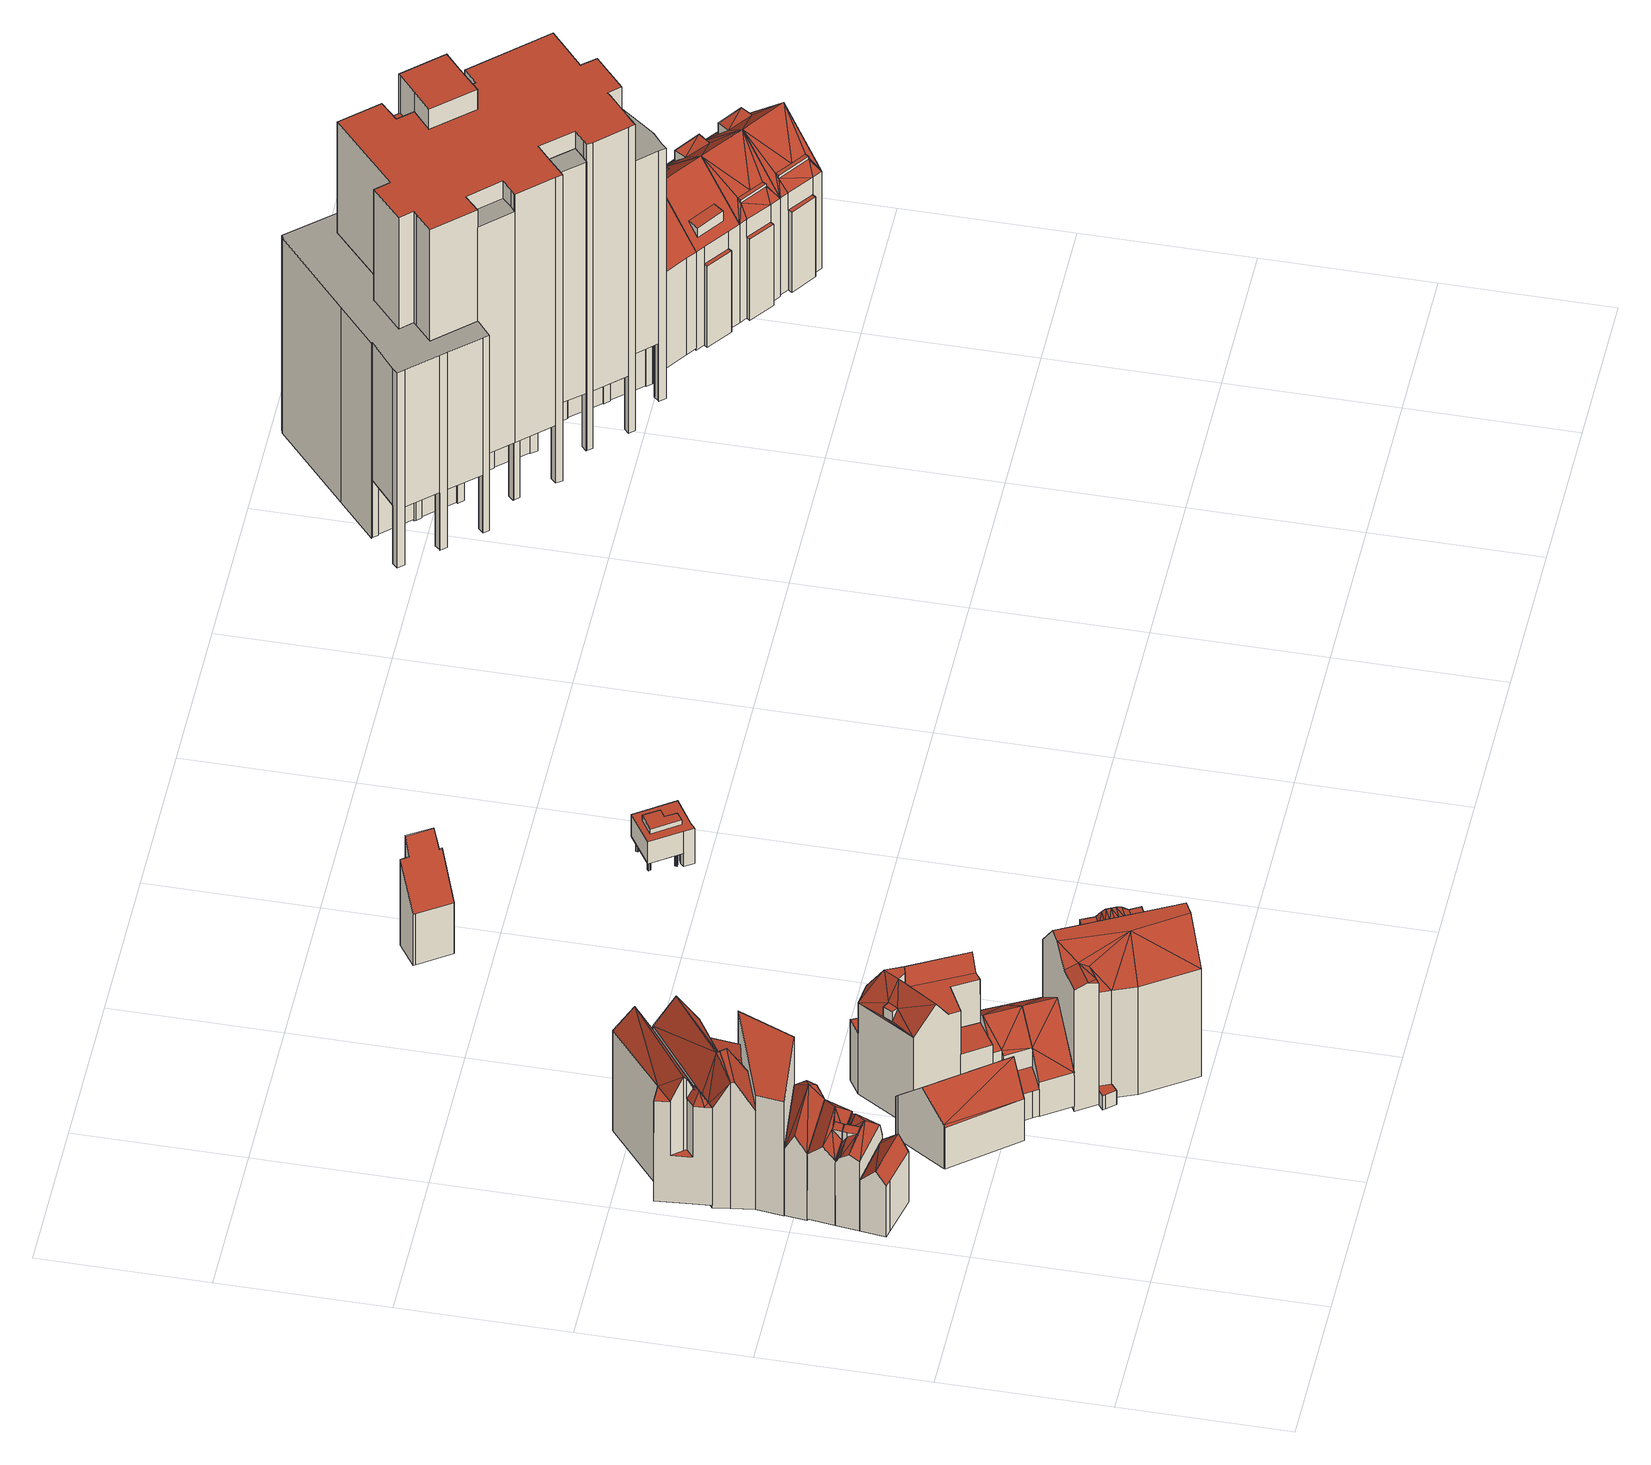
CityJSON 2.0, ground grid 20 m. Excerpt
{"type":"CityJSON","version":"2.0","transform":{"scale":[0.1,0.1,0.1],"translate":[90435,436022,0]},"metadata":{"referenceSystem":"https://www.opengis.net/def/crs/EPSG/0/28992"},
"CityObjects":{
"building1":{"type":"Building","attributes":{"measuredHeight":9.58,"yearOfConstruction":1889,"LAAGSTE_BOUWLAAG":"-1","AANTAL_BOUWLAGEN":"4","AANTAL_ADRESSEN":"1","WIJK":"Delfshaven","PANDSOORT":"Tussenpand","BUURT":"Delfshaven","HOOGSTE_BOUWLAAG":"2"},"address":[{"CountryName":"Nederland","LocalityName":"Rotterdam","ThoroughfareNumber":"11","ThoroughfareName":"Voorstraat","PostalCode":"3024RS"}],"geometry":[{"type":"Solid","lod":"2","boundaries":[[[[0,1,2,3]],[[4,0,3,5]],[[6,7,8,2,1]],[[9,10,11,4,5]],[[12,10,9,8,7]],[[10,12,11]],[[12,6,11]],[[12,7,6]],[[6,1,0,4,11]],[[9,5,3,2,8]]]],"semantics":{"surfaces":[{"type":"WallSurface"},{"type":"RoofSurface"},{"type":"GroundSurface"}],"values":[[0,0,0,0,0,1,1,1,1,2]]}}]},
"building2":{"type":"Building","attributes":{"measuredHeight":11.13,"yearOfConstruction":1888,"LAAGSTE_BOUWLAAG":"1","AANTAL_BOUWLAGEN":"4","AANTAL_ADRESSEN":"1","WIJK":"Delfshaven","PANDSOORT":"Tussenpand","BUURT":"Delfshaven","HOOGSTE_BOUWLAAG":"2"},"address":[{"CountryName":"Nederland","LocalityName":"Rotterdam","ThoroughfareNumber":"9","ThoroughfareName":"Voorstraat","PostalCode":"3024RS"}],"geometry":[{"type":"Solid","lod":"2","boundaries":[[[[13,14,15,8,16,17]],[[9,18,19,16,8]],[[20,21,18,9,22]],[[23,24,20,22,15,14,25,26]],[[27,28,29]],[[23,27,29,24]],[[30,31,32]],[[25,31,30,26]],[[20,33,21]],[[20,24,33]],[[33,24,29]],[[31,14,13]],[[25,14,31]],[[33,29,34]],[[31,13,32]],[[34,28,32]],[[34,29,28]],[[34,32,17]],[[32,13,17]],[[34,17,16]],[[19,34,16]],[[32,28,27,23,26,30]],[[33,19,18,21]],[[33,34,19]],[[9,8,15,22]]]],"semantics":{"surfaces":[{"type":"WallSurface"},{"type":"RoofSurface"},{"type":"GroundSurface"}],"values":[[0,0,0,0,0,0,0,0,1,1,1,1,1,1,1,1,1,1,1,1,1,1,1,1,2]]}}]},
"building3":{"type":"Building","attributes":{"measuredHeight":11.36,"yearOfConstruction":1888,"LAAGSTE_BOUWLAAG":"-1","AANTAL_BOUWLAGEN":"2","AANTAL_ADRESSEN":"1","WIJK":"Delfshaven","PANDSOORT":"Tussenpand","BUURT":"Delfshaven","HOOGSTE_BOUWLAAG":"0"},"address":[{"CountryName":"Nederland","LocalityName":"Rotterdam","ThoroughfareNumber":"7","ThoroughfareName":"Voorstraat","PostalCode":"3024RS"}],"geometry":[{"type":"Solid","lod":"2","boundaries":[[[[35,36,26]],[[37,23,38]],[[39,40,41,15,42]],[[38,23,26,36,42,15,22,43]],[[44,43,22,45]],[[45,41,40,44]],[[37,35,26,23]],[[35,42,36]],[[35,39,42]],[[46,39,35]],[[43,46,38]],[[46,37,38]],[[46,35,37]],[[44,40,39,46]],[[44,46,43]],[[22,15,41,45]]]],"semantics":{"surfaces":[{"type":"WallSurface"},{"type":"RoofSurface"},{"type":"GroundSurface"}],"values":[[0,0,0,0,0,0,1,1,1,1,1,1,1,1,1,2]]}}]},
"building4":{"type":"Building","attributes":{"measuredHeight":12.25,"yearOfConstruction":1888,"LAAGSTE_BOUWLAAG":"-1","AANTAL_BOUWLAGEN":"4","AANTAL_ADRESSEN":"2","WIJK":"Delfshaven","PANDSOORT":"Tussenpand","BUURT":"Delfshaven","HOOGSTE_BOUWLAAG":"2"},"address":[{"CountryName":"Nederland","LocalityName":"Rotterdam","ThoroughfareNumber":"5-5","ThoroughfareName":"Voorstraat","PostalCode":"3024RS"}],"geometry":[{"type":"Solid","lod":"2","boundaries":[[[[44,40,47,48]],[[49,50,51,44,48,52]],[[52,53,54,49]],[[55,54,53,47,40]],[[44,56,40]],[[56,55,40]],[[51,56,44]],[[50,56,51]],[[49,56,50]],[[56,54,55]],[[49,54,56]],[[48,47,53,52]]]],"semantics":{"surfaces":[{"type":"WallSurface"},{"type":"RoofSurface"},{"type":"GroundSurface"}],"values":[[0,0,0,0,1,1,1,1,1,1,1,2]]}}]},
"building5":{"type":"Building","attributes":{"measuredHeight":17.22,"yearOfConstruction":1906,"LAAGSTE_BOUWLAAG":"-1","AANTAL_BOUWLAGEN":"5","AANTAL_ADRESSEN":"4","WIJK":"Delfshaven","PANDSOORT":"Tussenpand","BUURT":"Delfshaven","HOOGSTE_BOUWLAAG":"3"},"address":[{"CountryName":"Nederland","LocalityName":"Rotterdam","ThoroughfareNumber":"1-1","ThoroughfareName":"Voorstraat","PostalCode":"3024RS"}],"geometry":[{"type":"Solid","lod":"2","boundaries":[[[[57,58,59,60]],[[61,62,57,60]],[[59,58,63,64]],[[59,64,65,61,60]],[[62,63,58,57]],[[63,62,61,65,64]]]],"semantics":{"surfaces":[{"type":"GroundSurface"},{"type":"WallSurface"},{"type":"RoofSurface"}],"values":[[0,1,1,1,1,2]]}}]},
"building6":{"type":"Building","attributes":{"measuredHeight":18.9,"yearOfConstruction":1908,"LAAGSTE_BOUWLAAG":"0","AANTAL_BOUWLAGEN":"3","AANTAL_ADRESSEN":"1","WIJK":"Delfshaven","PANDSOORT":"Tussenpand","BUURT":"Delfshaven","HOOGSTE_BOUWLAAG":"2"},"address":[{"CountryName":"Nederland","LocalityName":"Rotterdam","ThoroughfareNumber":"13","ThoroughfareName":"Havenstraat","PostalCode":"3024SE"}],"children":["building6-1","building6-2"]},
"building6-1":{"type":"BuildingPart","parents":["building6"],"geometry":[{"type":"Solid","lod":"2","boundaries":[[[[66,67,60,68]],[[69,66,68,70,71,72]],[[73,60,67,74,75,76]],[[66,69,74,67]],[[76,75,72,71,77]],[[69,72,75,74]],[[68,60,73,78,70]],[[76,77,78,73]],[[77,71,70,78]]]],"semantics":{"surfaces":[{"type":"WallSurface"},{"type":"RoofSurface"},{"type":"GroundSurface"},{"type":"ClosureSurface"}],"values":[[0,0,0,1,1,1,2,3,3]]}}]},
"building6-2":{"type":"BuildingPart","parents":["building6"],"geometry":[{"type":"Solid","lod":"2","boundaries":[[[[77,71,79,80]],[[59,81,82,83,84]],[[81,59,73,76,85]],[[79,71,70,84,83]],[[76,77,80,85]],[[80,82,81,85]],[[79,83,82,80]],[[70,78,73,59,84]],[[73,78,77,76]],[[78,70,71,77]]]],"semantics":{"surfaces":[{"type":"WallSurface"},{"type":"RoofSurface"},{"type":"GroundSurface"},{"type":"ClosureSurface"}],"values":[[0,0,0,0,0,1,1,2,3,3]]}}]},
"building7":{"type":"Building","attributes":{"measuredHeight":10.23,"yearOfConstruction":1916,"LAAGSTE_BOUWLAAG":"-1","AANTAL_BOUWLAGEN":"4","WIJK":"Delfshaven","PANDSOORT":"Kop van een rij","BUURT":"Delfshaven","HOOGSTE_BOUWLAAG":"2"},"geometry":[{"type":"Solid","lod":"2","boundaries":[[[[86,87,88,89]],[[90,91,92,93]],[[94,95,96,97]],[[95,90,93,96]],[[91,98,99,92]],[[100,99,98,101,102]],[[101,88,87,102]],[[103,86,89,104]],[[97,103,104,94]],[[103,100,102]],[[103,102,86]],[[86,102,87]],[[96,100,103]],[[97,96,103]],[[96,93,100]],[[93,99,100]],[[93,92,99]],[[98,91,90,95,94,104,89,88,101]]]],"semantics":{"surfaces":[{"type":"WallSurface"},{"type":"RoofSurface"},{"type":"GroundSurface"}],"values":[[0,0,0,0,0,0,0,0,0,1,1,1,1,1,1,1,1,2]]}}]},
"building8":{"type":"Building","attributes":{"measuredHeight":18.08,"yearOfConstruction":1912,"LAAGSTE_BOUWLAAG":"-1","AANTAL_BOUWLAGEN":"6","AANTAL_ADRESSEN":"3","WIJK":"Delfshaven","PANDSOORT":"Tussenpand","BUURT":"Delfshaven","HOOGSTE_BOUWLAAG":"3"},"address":[{"CountryName":"Nederland","LocalityName":"Rotterdam","ThoroughfareNumber":"9-9","ThoroughfareName":"Havenstraat","PostalCode":"3024SE"}],"geometry":[{"type":"Solid","lod":"2","boundaries":[[[[105,106,107,108,109,110,111,112,113]],[[114,115,116]],[[117,115,114,118]],[[116,119,120]],[[121,120,119,122,123]],[[121,108,107,120]],[[124,112,111,125]],[[126,124,125,127]],[[128,129,130,126,127]],[[129,117,118,131,105,113,130]],[[122,110,109,123]],[[131,106,105]],[[132,107,106]],[[132,106,131]],[[114,116,120,107,132]],[[129,128,122,119,116,115,117]],[[125,111,110]],[[125,110,122]],[[128,127,125]],[[128,125,122]],[[123,109,108,121]],[[114,132,131,118]],[[124,126,130,113,112]]]],"semantics":{"surfaces":[{"type":"WallSurface"},{"type":"RoofSurface"},{"type":"GroundSurface"}],"values":[[0,0,0,0,0,0,0,0,0,0,0,1,1,1,1,1,1,1,1,1,1,1,2]]}}]},
"building9":{"type":"Building","attributes":{"measuredHeight":18.84,"yearOfConstruction":1896,"LAAGSTE_BOUWLAAG":"-1","AANTAL_BOUWLAGEN":"5","AANTAL_ADRESSEN":"3","WIJK":"Delfshaven","PANDSOORT":"Tussenpand","BUURT":"Delfshaven","HOOGSTE_BOUWLAAG":"3"},"address":[{"CountryName":"Nederland","LocalityName":"Rotterdam","ThoroughfareNumber":"11-11","ThoroughfareName":"Havenstraat","PostalCode":"3024SE"}],"geometry":[{"type":"Solid","lod":"2","boundaries":[[[[133,134,79,83,84,68]],[[135,133,68,136,137]],[[79,134,138]],[[83,139,140,84]],[[141,137,136,140,139,142]],[[137,141,138]],[[138,142,83]],[[142,139,83]],[[138,141,142]],[[135,137,138]],[[79,138,83]],[[133,135,134]],[[135,138,134]],[[68,84,140,136]]]],"semantics":{"surfaces":[{"type":"WallSurface"},{"type":"RoofSurface"},{"type":"GroundSurface"}],"values":[[0,0,0,0,0,1,1,1,1,1,1,1,1,2]]}}]},
"building10":{"type":"Building","attributes":{"measuredHeight":17.77,"yearOfConstruction":1917,"LAAGSTE_BOUWLAAG":-1,"AANTAL_BOUWLAGEN":5,"AANTAL_ADRESSEN":2,"WIJK":"Delfshaven","PANDSOORT":"Ingesloten hoekpand","BUURT":"Delfshaven","HOOGSTE_BOUWLAAG":3},"address":[{"CountryName":"Nederland","LocalityName":"Rotterdam","ThoroughfareNumber":"2","ThoroughfareName":"Voorstraat","PostalCode":"3024RS"}],"children":["building10-1"]},
"building10-1":{"type":"BuildingPart","parents":["building10"],"geometry":[{"type":"Solid","lod":"2","boundaries":[[[[143,144,145,146]],[[147,145,144,148]],[[149,147,148,150]],[[146,145,147,149]],[[150,148,144,143]],[[150,143,146,149]]]],"semantics":{"surfaces":[{"type":"ClosureSurface"},{"type":"WallSurface"},{"type":"RoofSurface"},{"type":"GroundSurface"}],"values":[[0,1,1,2,3,0]]}}]},
"building11":{"type":"Building","attributes":{"measuredHeight":11.33,"yearOfConstruction":1916,"LAAGSTE_BOUWLAAG":"-1","AANTAL_BOUWLAGEN":"3","WIJK":"Delfshaven","PANDSOORT":"Tussenpand","BUURT":"Delfshaven","HOOGSTE_BOUWLAAG":"1"},"geometry":[{"type":"Solid","lod":"2","boundaries":[[[[151,152,153,154,155]],[[156,157,158,159,160,161,162]],[[163,155,154,164]],[[158,165,166,159]],[[162,153,152,156]],[[165,163,164,167,168,166]],[[169,168,167,170]],[[160,169,170,161]],[[151,155,163]],[[157,163,158]],[[158,163,165]],[[157,151,163]],[[156,151,157]],[[156,152,151]],[[160,159,166,168,169]],[[154,153,162,161,170,167,164]]]],"semantics":{"surfaces":[{"type":"WallSurface"},{"type":"RoofSurface"},{"type":"GroundSurface"}],"values":[[0,0,0,0,0,0,0,0,1,1,1,1,1,1,1,2]]}}]},
"building12":{"type":"Building","children":["building12-1","building12-2"],"geometry":[{"type":"Solid","lod":"2","boundaries":[[[[171,172,173]],[[174,171,173,175]],[[175,176,174]],[[176,175,173,172]],[[177,178,179,180]],[[181,177,180]],[[179,178,182]],[[181,180,179,182]],[[183,184,185]],[[144,145,186,187,188,189,190]],[[149,150,191,192,193,194,195]],[[196,186,145,146]],[[197,198,199,200]],[[201,202,192,191,197,200,203]],[[204,205,190,189,206]],[[198,205,204,199]],[[195,196,146,149]],[[203,204,206,201]],[[184,207,185]],[[208,207,184,183]],[[202,201,208]],[[201,206,208]],[[193,183,185,194]],[[183,172,171]],[[192,202,171]],[[208,183,202]],[[176,192,174]],[[183,193,172]],[[176,193,192]],[[202,183,171]],[[174,192,171]],[[176,172,193]],[[200,199,204,203]],[[195,194,185,187,186,196]],[[185,188,187]],[[185,207,188]],[[208,206,181]],[[182,189,188]],[[177,189,178]],[[181,206,177]],[[182,188,207]],[[182,207,181]],[[207,208,181]],[[182,178,189]],[[206,189,177]],[[205,198,197,191,150,143,144,190]],[[146,145,144,143]],[[149,146,143,150]]]],"semantics":{"surfaces":[{"type":"WallSurface"},{"type":"RoofSurface"},{"type":"GroundSurface"},{"type":"ClosureSurface"}],"values":[[0,0,0,1,0,0,0,1,0,0,0,0,0,0,0,0,0,0,0,1,1,1,1,1,1,1,1,1,1,1,1,1,1,1,1,1,1,1,1,1,1,1,1,1,1,2,3,3]]}}]},
"building12-1":{"type":"BuildingInstallation","parents":["building12"],"geometry":[{"type":"MultiSurface","lod":"2","boundaries":[[[177,178,179,180]],[[181,177,180]],[[179,178,182]],[[181,180,179,182]]],"semantics":{"surfaces":[{"type":"WallSurface"},{"type":"RoofSurface"}],"values":[0,0,0,1]}}]},
"building12-2":{"type":"BuildingInstallation","parents":["building12"],"geometry":[{"type":"MultiSurface","lod":"2","boundaries":[[[171,172,173]],[[174,171,173,175]],[[175,176,174]],[[176,175,173,172]]],"semantics":{"surfaces":[{"type":"WallSurface"},{"type":"RoofSurface"}],"values":[0,0,0,1]}}]},
"building13":{"type":"Building","attributes":{"measuredHeight":11.47,"yearOfConstruction":1916,"LAAGSTE_BOUWLAAG":"-1","AANTAL_BOUWLAGEN":"4","AANTAL_ADRESSEN":"1","WIJK":"Delfshaven","PANDSOORT":"Tussenpand","BUURT":"Delfshaven","HOOGSTE_BOUWLAAG":"2"},"address":[{"CountryName":"Nederland","LocalityName":"Rotterdam","ThoroughfareNumber":"21","ThoroughfareName":"Havenstraat","PostalCode":"3024SG"}],"geometry":[{"type":"Solid","lod":"2","boundaries":[[[[157,156,209,210,211,158]],[[212,209,156,213]],[[214,215,212,213,216]],[[214,211,210,215]],[[213,157,216]],[[213,156,157]],[[216,157,158]],[[216,158,214]],[[214,158,211]],[[212,215,210,209]]]],"semantics":{"surfaces":[{"type":"WallSurface"},{"type":"RoofSurface"},{"type":"GroundSurface"}],"values":[[0,0,0,0,1,1,1,1,1,2]]}}]},
"building14":{"type":"Building","attributes":{"measuredHeight":20.85,"yearOfConstruction":1916,"LAAGSTE_BOUWLAAG":"-1","AANTAL_BOUWLAGEN":"6","AANTAL_ADRESSEN":"3","WIJK":"Delfshaven","PANDSOORT":"Tussenpand","BUURT":"Delfshaven","HOOGSTE_BOUWLAAG":"3"},"address":[{"CountryName":"Nederland","LocalityName":"Rotterdam","ThoroughfareNumber":"6","ThoroughfareName":"Achterwater","PostalCode":"3024RD"}],"geometry":[{"type":"Solid","lod":"2","boundaries":[[[[217,218,219,220]],[[221,222,223,224]],[[225,226,227,228,229,230,231,232,233,234,235,236,237,238,239]],[[240,241,242,243]],[[240,243,232,231,244,245]],[[246,247,248,249,250,251]],[[246,223,222,247]],[[252,253,254]],[[255,254,253,248,247]],[[236,235,256]],[[218,221,224,219]],[[229,257,230]],[[217,220,242,241,258]],[[258,254,255,217]],[[259,260,234,233,251,250,261]],[[231,230,257]],[[257,262,263]],[[231,257,244]],[[244,257,263]],[[244,263,264]],[[244,264,265]],[[265,266,260]],[[244,265,260]],[[267,256,260]],[[268,256,267]],[[266,267,260]],[[235,234,256]],[[256,234,260]],[[227,226,263]],[[226,264,263]],[[221,218,217,255,247,222]],[[240,269,241]],[[245,269,240]],[[227,263,262,228]],[[269,252,258]],[[259,261,270]],[[269,258,241]],[[269,270,252]],[[252,254,258]],[[269,259,270]],[[261,250,249,270]],[[239,238,267]],[[239,267,266]],[[225,239,266]],[[225,266,265]],[[225,265,264]],[[226,225,264]],[[236,256,268,237]],[[238,237,268]],[[238,268,267]],[[260,259,269,245,244]],[[228,262,257,229]],[[270,249,253]],[[252,270,253]],[[253,249,248]],[[232,243,242,220,219,224,223,246,251,233]]]],"semantics":{"surfaces":[{"type":"WallSurface"},{"type":"RoofSurface"},{"type":"GroundSurface"}],"values":[[0,0,0,0,0,0,0,0,0,0,0,0,0,0,0,1,1,1,1,1,1,1,1,1,1,1,1,1,1,1,1,1,1,1,1,1,1,1,1,1,1,1,1,1,1,1,1,1,1,1,1,1,1,1,1,2]]}}]},
"building15":{"type":"Building","attributes":{"measuredHeight":14.84,"yearOfConstruction":1911,"LAAGSTE_BOUWLAAG":"-1","AANTAL_BOUWLAGEN":"2","AANTAL_ADRESSEN":"1","WIJK":"Delfshaven","PANDSOORT":"Vrijstaand","BUURT":"Tussendijken","HOOGSTE_BOUWLAAG":"0"},"address":[{"CountryName":"Nederland","LocalityName":"Rotterdam","ThoroughfareNumber":"6","ThoroughfareName":"Havenstraat","PostalCode":"3024TH"}],"geometry":[{"type":"Solid","lod":"2","boundaries":[[[[271,272,273,274]],[[275,276,277,278]],[[276,279,280,277]],[[279,281,282,280]],[[283,282,281,284]],[[272,283,284,273]],[[274,285,286,271]],[[287,286,285,288]],[[288,275,278,287]],[[271,286,287,278,277,280,282,283,272]],[[275,288,285,274,273,284,281,279,276]]]],"semantics":{"surfaces":[{"type":"WallSurface"},{"type":"RoofSurface"},{"type":"GroundSurface"}],"values":[[0,0,0,0,0,0,0,0,0,1,2]]}}]},
"building16":{"type":"Building","attributes":{"measuredHeight":6.63,"yearOfConstruction":2006,"LAAGSTE_BOUWLAAG":"0","AANTAL_BOUWLAGEN":"2","AANTAL_ADRESSEN":"1","WIJK":"Delfshaven","PANDSOORT":"Tussenpand","BUURT":"Delfshaven","HOOGSTE_BOUWLAAG":"1"},"address":[{"CountryName":"Nederland","LocalityName":"Rotterdam","ThoroughfareNumber":"8","ThoroughfareName":"Havenstraat","PostalCode":"3024TH"}],"geometry":[{"type":"Solid","lod":"2","boundaries":[[[[289,290,291,292,293,294,295],[296,297,298,299,300,301,302,303,304,305],[306,307,308,309,310,311,312,313,314],[315,316,317,318,319,320,321,322,323,324]],[[325,326,305,304]],[[327,328,298,297]],[[329,330,303,302]],[[331,332,316,315]],[[333,334,310,309]],[[335,336,313,312]],[[328,337,299,298]],[[338,339,291,290]],[[339,340,292,291]],[[336,341,314,313]],[[342,343,320,319]],[[344,335,312,311]],[[345,338,290,289]],[[346,347,301,300]],[[330,325,304,303]],[[348,333,309,308]],[[349,350,295,294]],[[326,351,296,305]],[[352,353,324,323]],[[334,344,311,310]],[[354,355,318,317]],[[356,348,308,307]],[[353,331,315,324]],[[355,342,319,318]],[[347,329,302,301]],[[332,354,317,316]],[[343,357,321,320]],[[358,356,307,306]],[[359,352,323,322]],[[337,346,300,299]],[[357,359,322,321]],[[341,358,306,314]],[[360,361,362,363]],[[351,327,297,296]],[[364,365,366,367]],[[368,364,367,369]],[[370,360,363,371]],[[372,349,294,293]],[[373,374,345,289,375]],[[350,375,289,295]],[[373,376,292,340,374]],[[376,372,293,292]],[[365,370,371,366]],[[361,368,369,362]],[[365,364,368,361,360,370]],[[375,350,349,372,376,373],[367,366,371,363,362,369]],[[331,353,352,359,357,343,342,355,354,332]],[[335,344,334,333,348,356,358,341,336]],[[374,340,339,338,345]],[[347,346,337,328,327,351,326,325,330,329]]]],"semantics":{"surfaces":[{"type":"OuterCeilingSurface"},{"type":"WallSurface"},{"type":"RoofSurface"},{"type":"GroundSurface"}],"values":[[0,1,1,1,1,1,1,1,1,1,1,1,1,1,1,1,1,1,1,1,1,1,1,1,1,1,1,1,1,1,1,1,1,1,1,1,1,1,1,1,1,1,1,1,1,2,2,3,3,3,3]]}}]},
"building17":{"type":"Building","attributes":{"measuredHeight":49.09,"yearOfConstruction":2006,"LAAGSTE_BOUWLAAG":"-1","AANTAL_BOUWLAGEN":"16","AANTAL_ADRESSEN":"58","WIJK":"Delfshaven","PANDSOORT":"Tussenpand","BUURT":"Nieuwe Westen","HOOGSTE_BOUWLAAG":"14"},"address":[{"CountryName":"Nederland","LocalityName":"Rotterdam","ThoroughfareNumber":"401-515","ThoroughfareName":"Rochussenstraat","PostalCode":"3023DL"}],"children":["building17-1","building17-2","building17-3","building17-4","building17-5","building17-6"]},
"building17-1":{"type":"BuildingPart","attributes":{"measuredHeight":18.02},"parents":["building17"],"geometry":[{"type":"Solid","lod":"2","boundaries":[[[[377,378,379,380]],[[381,382,379,378]],[[383,384,380,385,386]],[[384,387,377,380]],[[382,385,380,379]],[[388,389,390,387,384,383,391]],[[392,386,385,382,381,393,394]],[[387,390,378,377]],[[394,393,389,388]],[[386,392,391,383]],[[392,394,388,391]],[[389,393,381,378,390]]]],"semantics":{"surfaces":[{"type":"OuterCeilingSurface"},{"type":"WallSurface"},{"type":"RoofSurface"},{"type":"GroundSurface"},{"type":"ClosureSurface"}],"values":[[0,1,1,1,1,2,3,4,4,4,4,4]]}}]},
"building17-2":{"type":"BuildingPart","attributes":{"measuredHeight":43.54},"parents":["building17"],"geometry":[{"type":"MultiSurface","lod":"2","boundaries":[[[395,396,397,398,399]],[[400,401,402,403,397,396]],[[404,405,406,407,408,395]],[[409,410,405,404]],[[399,409,404,395]],[[397,403,405,410,398]],[[405,403,402,406]],[[409,399,398,410]]],"semantics":{"surfaces":[{"type":"ClosureSurface"},{"type":"OuterFloorSurface"},{"type":"OuterCeilingSurface"},{"type":"WallSurface"},{"type":"GroundSurface"}],"values":[0,1,2,3,3,3,3,4]}}]},
"building17-3":{"type":"BuildingPart","attributes":{"measuredHeight":46.16},"parents":["building17"],"geometry":[{"type":"Solid","lod":"2","boundaries":[[[[411,412,413,414,415,416]],[[417,418,419,420,421,422,423,424,425,426,427,428,429,430,431,432,433,434,435,436,437,438,439,440,441,442,443,444,445,446,447,448,449,450,451,452,453,454,455,395,408,407,406,456,457,458],[459,460,461,462,463,464]],[[465,466,457,456]],[[467,468,452,451]],[[469,470,471,472,473]],[[468,474,453,452]],[[475,476,455,454]],[[401,402,406,407]],[[477,478,402,401]],[[456,479,480,481,465]],[[456,406,402,478,479]],[[476,399,395,455]],[[482,483,422,421]],[[484,482,421,420]],[[458,485,481,480,486]],[[417,458,486,487,412]],[[488,418,417,412,411]],[[489,490,488,411,491]],[[466,485,458,457]],[[492,493,494,495,496]],[[483,497,423,422]],[[497,498,424,423]],[[498,499,425,424]],[[499,500,426,425]],[[500,501,427,426]],[[501,502,428,427]],[[502,503,429,428]],[[503,504,430,429]],[[504,505,431,430]],[[506,507,434,433]],[[507,508,435,434]],[[509,510,440,439]],[[400,401,407,408]],[[511,477,401,400]],[[512,513,446,445]],[[453,474,514,515,516]],[[397,398,475,454,517,518]],[[516,517,454,453]],[[519,520,442,441]],[[520,521,443,442]],[[513,522,447,446]],[[523,524,463,462]],[[524,525,464,463]],[[525,526,459,464]],[[527,528,529,530]],[[416,415,531,532]],[[515,514,467,451,533]],[[534,535,533,451,450]],[[534,536,537,535]],[[536,538,539,537]],[[540,469,473,541]],[[542,540,541,543]],[[544,545,449,448]],[[396,400,408,395]],[[546,511,400,396]],[[518,546,396,397]],[[505,547,432,431]],[[508,548,436,435]],[[549,509,439,438]],[[522,544,448,447]],[[550,527,530,551]],[[521,552,444,443]],[[415,414,553,531]],[[414,413,554,553]],[[413,412,487,554]],[[548,555,437,436]],[[495,556,557,496]],[[552,512,445,444]],[[558,559,560,561]],[[528,562,563,529]],[[547,506,433,432]],[[564,565,461,460]],[[526,564,460,459]],[[555,549,438,437]],[[510,519,441,440]],[[411,416,532,491]],[[559,566,567,560]],[[566,493,492,567]],[[556,568,569,557]],[[471,550,551,472]],[[562,570,571,563]],[[570,490,489,571]],[[538,558,561,539]],[[565,523,462,461]],[[567,492,496,557,569,572,573,543,541,473,472,551,530,529,563,571,489,491,532,531,553,554,487,486,480,479,478,477,511,546,518,517,516,515,533,535,537,539,561,560]],[[399,476,475,398]],[[522,513,512,552,521,520,519,510,509,549,555,548,508,507,506,547,505,504,503,502,501,500,499,498,497,483,482,484,574,575,576,577,578,579,580,581,582,583,584,585,586,587,588,589,590,591,545,544]],[[468,467,514,474]],[[466,465,481,485]],[[565,564,526,525,524,523]],[[577,576,527,550]],[[590,589,559,558]],[[588,587,493,566]],[[585,584,568,556]],[[583,582,573,572]],[[419,418,488,490]],[[420,419,490,570]],[[587,586,494,493]],[[494,586,585,556,495]],[[397,396,395,399,398]],[[420,570,562,574,484]],[[575,574,562,528]],[[450,449,536,534]],[[576,575,528,527]],[[591,590,558,538]],[[470,469,540,580,579]],[[572,569,568,584,583]],[[573,582,581,542,543]],[[589,588,566,559]],[[581,580,540,542]],[[578,577,550,471]],[[449,545,591,538,536]],[[579,578,471,470]]]],"semantics":{"surfaces":[{"type":"OuterFloorSurface"},{"type":"OuterCeilingSurface"},{"type":"WallSurface"},{"type":"RoofSurface"},{"type":"GroundSurface"},{"type":"ClosureSurface"}],"values":[[0,1,2,2,2,2,2,2,2,2,2,2,2,2,2,2,2,2,2,2,2,2,2,2,2,2,2,2,2,2,2,2,2,2,2,2,2,2,2,2,2,2,2,2,2,2,2,2,2,2,2,2,2,2,2,2,2,2,2,2,2,2,2,2,2,2,2,2,2,2,2,2,2,2,2,2,2,2,2,2,2,2,2,2,3,4,4,4,4,4,5,5,5,5,5,5,5,5,5,5,5,5,5,5,5,5,5,5,5,5,5,5,5]]}}]},
"building17-4":{"type":"BuildingPart","attributes":{"measuredHeight":49.09},"parents":["building17"],"geometry":[{"type":"Solid","lod":"2","boundaries":[[[[592,495,494,593]],[[569,568,594,595,596]],[[596,597,572,569]],[[597,598,573,572]],[[599,600,601,602,603]],[[602,601,542,543,604]],[[598,604,543,573]],[[593,389,388,594,592]],[[594,388,391,605,606,595]],[[603,606,605,599]],[[469,601,600,470]],[[568,556,495,592,594]],[[606,603,602,604,598,597,596,595]],[[540,542,601,469]],[[583,582,581,580,579,607,608,392,394,393,586,585,584]],[[389,593,494,586,393]],[[582,583,572,573]],[[394,392,391,388]],[[584,585,556,568]],[[580,581,542,540]],[[607,579,470,600]],[[608,607,600,599]],[[573,543,542,581,582]],[[568,569,572,583,584]],[[391,392,608,599,605]],[[494,495,556,585,586]],[[393,394,388,389]],[[540,469,470,579,580]]]],"semantics":{"surfaces":[{"type":"WallSurface"},{"type":"RoofSurface"},{"type":"GroundSurface"},{"type":"ClosureSurface"}],"values":[[0,0,0,0,0,0,0,0,0,0,0,1,1,1,2,3,3,3,3,3,3,3,3,3,3,3,3,3]]}}]},
"building17-5":{"type":"BuildingPart","attributes":{"measuredHeight":29.43},"parents":["building17"],"geometry":[{"type":"Solid","lod":"2","boundaries":[[[[609,610,611,612,613,614,615,616,617,618,619,620,488,490,570,562,528,527,550,471,470,600,599,605,621,622,623]],[[624,625,626,627,628,629,630,631,632,633,634,635,636,637,638,639,640,641,642,420,419,418,643]],[[383,386,644,622,621]],[[391,383,621,605]],[[619,618,626,645,646]],[[632,647,648,627,617,616]],[[633,615,614,649,650]],[[618,617,627,626]],[[616,615,633,632]],[[651,652,637,636]],[[653,651,636,635]],[[654,655,642,641]],[[643,620,619,646,656]],[[488,620,643,418]],[[611,657,658,638,612]],[[658,659,639,638]],[[660,661,630,629]],[[655,484,420,642]],[[662,663,610,609]],[[663,657,611,610]],[[664,654,641,640]],[[648,665,628,627]],[[665,660,629,628]],[[656,666,624,643]],[[637,652,649,614,613]],[[613,612,638,637]],[[666,667,625,624]],[[667,645,626,625]],[[661,668,631,630]],[[668,647,632,631]],[[669,662,609,623]],[[650,670,634,633]],[[670,653,635,634]],[[659,664,640,639]],[[644,669,623,622]],[[666,656,646,645,667]],[[665,648,647,668,661,660]],[[652,651,653,670,650,649]],[[574,484,655,654,664,659,658,657,663,662,669,644,386,392,608,607,579,578,577,576,575]],[[490,488,418,419]],[[420,484,574,562,570]],[[574,575,528,562]],[[575,576,527,528]],[[576,577,550,527]],[[392,386,383,391]],[[579,607,600,470]],[[391,605,599,608,392]],[[578,579,470,471]],[[607,608,599,600]],[[577,578,471,550]],[[570,490,419,420]]]],"semantics":{"surfaces":[{"type":"OuterFloorSurface"},{"type":"OuterCeilingSurface"},{"type":"WallSurface"},{"type":"GroundSurface"},{"type":"ClosureSurface"}],"values":[[0,1,2,2,2,2,2,2,2,2,2,2,2,2,2,2,2,2,2,2,2,2,2,2,2,2,2,2,2,2,2,2,2,2,2,3,3,3,3,4,4,4,4,4,4,4,4,4,4,4,4]]}}]},
"building17-6":{"type":"BuildingPart","attributes":{"measuredHeight":37.96},"parents":["building17"],"geometry":[{"type":"Solid","lod":"2","boundaries":[[[[671,672,673,674,593,494,493,566,559,558,538,536,534,675,676,677,678,679]],[[680,681,682,378,377,683]],[[684,450,449,685,686,687,688,689,690,691,692,693]],[[683,672,671,694,695]],[[683,377,387,673,672]],[[695,696,680,683]],[[679,678,689,697,698]],[[690,677,676,699,700]],[[678,677,690,689]],[[701,702,684,693]],[[696,703,681,680]],[[703,704,682,681]],[[704,381,378,682]],[[705,706,686,685]],[[706,707,687,686]],[[700,708,691,690]],[[708,709,692,691]],[[707,710,688,687]],[[710,697,689,688]],[[698,694,671,679]],[[387,390,674,673]],[[390,389,593,674]],[[676,675,684,702,699]],[[675,534,450,684]],[[545,705,685,449]],[[709,701,693,692]],[[706,705,545,591,590,589,588,587,586,393,381,704,703,696,695,694,698,697,710,707]],[[701,709,708,700,699,702]],[[377,378,390,387]],[[586,587,493,494]],[[589,590,558,559]],[[389,393,586,494,593]],[[534,536,449,450]],[[389,390,378,381,393]],[[588,589,559,566]],[[590,591,538,558]],[[538,591,545,449,536]],[[587,588,566,493]]]],"semantics":{"surfaces":[{"type":"OuterFloorSurface"},{"type":"OuterCeilingSurface"},{"type":"WallSurface"},{"type":"GroundSurface"},{"type":"ClosureSurface"}],"values":[[0,1,1,2,2,2,2,2,2,2,2,2,2,2,2,2,2,2,2,2,2,2,2,2,2,2,3,3,4,4,4,4,4,4,4,4,4,4]]}}]},
"building18":{"type":"Building","attributes":{"measuredHeight":20.55,"yearOfConstruction":1929,"LAAGSTE_BOUWLAAG":"-1","AANTAL_BOUWLAGEN":"6","AANTAL_ADRESSEN":"4","WIJK":"Delfshaven","PANDSOORT":"Tussenpand","BUURT":"Nieuwe Westen","HOOGSTE_BOUWLAAG":"4"},"address":[{"CountryName":"Nederland","LocalityName":"Rotterdam","ThoroughfareNumber":"397-397","ThoroughfareName":"Rochussenstraat","PostalCode":"3023DK"}],"children":["building18-1"],"geometry":[{"type":"Solid","lod":"2","boundaries":[[[[711,712,713]],[[714,715,716]],[[717,716,715,718]],[[713,719,720,711]],[[720,719,714]],[[712,717,718]],[[711,720,714,712]],[[712,714,716,717]],[[721,722,723,724]],[[725,721,724,726,727,728,729]],[[730,731,732,733]],[[727,730,733,728]],[[731,734,735,732]],[[722,736,737,735,734,738,723]],[[729,737,736,725]],[[724,723,738,726],[713,712,718,715,714,719]],[[727,726,738,734,731,730]],[[725,736,722,721]],[[733,732,735,737,729,728]]]],"semantics":{"surfaces":[{"type":"WallSurface"},{"type":"RoofSurface"},{"type":"GroundSurface"}],"values":[[0,0,0,0,0,0,1,1,0,0,0,0,0,0,0,1,1,1,2]]}}]},
"building18-1":{"type":"BuildingInstallation","parents":["building18"],"geometry":[{"type":"MultiSurface","lod":"2","boundaries":[[[711,712,713]],[[714,715,716]],[[717,716,715,718]],[[713,719,720,711]],[[720,719,714]],[[712,717,718]],[[711,720,714,712]],[[712,714,716,717]]],"semantics":{"surfaces":[{"type":"WallSurface"},{"type":"RoofSurface"}],"values":[0,0,0,0,0,0,1,1]}}]},
"building19":{"type":"Building","attributes":{"measuredHeight":20.85,"yearOfConstruction":1929,"LAAGSTE_BOUWLAAG":"-1","AANTAL_BOUWLAGEN":"6","AANTAL_ADRESSEN":"5","WIJK":"Delfshaven","PANDSOORT":"Tussenpand","BUURT":"Nieuwe Westen","HOOGSTE_BOUWLAAG":"4"},"address":[{"CountryName":"Nederland","LocalityName":"Rotterdam","ThoroughfareNumber":"395-395","ThoroughfareName":"Rochussenstraat","PostalCode":"3023DK"}],"children":["building19-1","building19-2"],"geometry":[{"type":"Solid","lod":"2","boundaries":[[[[739,740,741,742]],[[743,739,742]],[[744,741,740]],[[743,744,740,739]],[[745,746,747]],[[748,749,750]],[[747,749,748,745]],[[745,748,750,746]],[[751,721,724,752]],[[727,753,754,755,756]],[[757,758,759,760,761]],[[761,756,755,757]],[[762,760,759,763,764,751,752]],[[763,765,725,764]],[[757,766,767,758]],[[766,768,769,767]],[[754,769,768,755]],[[727,726,724,721,725,765,753]],[[752,724,726,762],[747,746,750,749]],[[762,726,727,756,761,760],[744,743,742,741]],[[757,755,768,766]],[[764,725,721,751]],[[759,758,767,769,754,753,765,763]]]],"semantics":{"surfaces":[{"type":"WallSurface"},{"type":"RoofSurface"},{"type":"GroundSurface"}],"values":[[0,0,0,1,0,0,0,1,0,0,0,0,0,0,0,0,0,0,1,1,1,1,2]]}}]},
"building19-1":{"type":"BuildingInstallation","parents":["building19"],"geometry":[{"type":"MultiSurface","lod":"2","boundaries":[[[743,744,740,739]],[[739,740,741,742]],[[743,739,742]],[[744,741,740]]],"semantics":{"surfaces":[{"type":"RoofSurface"},{"type":"WallSurface"}],"values":[0,1,1,1]}}]},
"building19-2":{"type":"BuildingInstallation","parents":["building19"],"geometry":[{"type":"MultiSurface","lod":"2","boundaries":[[[745,748,750,746]],[[745,746,747]],[[748,749,750]],[[747,749,748,745]]],"semantics":{"surfaces":[{"type":"RoofSurface"},{"type":"WallSurface"}],"values":[0,1,1,1]}}]},
"building20":{"type":"Building","attributes":{"measuredHeight":20.85,"yearOfConstruction":1929,"LAAGSTE_BOUWLAAG":0,"AANTAL_BOUWLAGEN":5,"AANTAL_ADRESSEN":4,"WIJK":"Delfshaven","PANDSOORT":"Tussenpand","BUURT":"Nieuwe Westen","HOOGSTE_BOUWLAAG":4},"address":[{"CountryName":"Nederland","LocalityName":"Rotterdam","ThoroughfareNumber":"393-393","ThoroughfareName":"Rochussenstraat","PostalCode":"3023DK"}],"children":["building20-1","building20-2"],"geometry":[{"type":"Solid","lod":"2","boundaries":[[[[770,771,772]],[[773,771,770,774]],[[774,775,773]],[[772,775,774]],[[770,772,774]],[[776,777,778,779]],[[779,778,780]],[[781,777,776]],[[779,780,782,781,776]],[[783,784,785,786]],[[787,751,752,788]],[[760,762,752,751,764,763,759]],[[789,785,784,790]],[[791,792,790,793]],[[792,760,759,789,790]],[[791,793,794,795,796]],[[793,783,786,794]],[[796,795,797,798,787,788,799]],[[797,763,764,798]],[[752,773,788]],[[772,762,775]],[[772,752,762]],[[775,788,773]],[[762,799,775]],[[799,788,775]],[[772,771,752]],[[773,752,771]],[[790,784,783,793]],[[781,760,777]],[[780,796,799]],[[778,791,796]],[[782,780,799]],[[792,777,760]],[[782,799,762]],[[762,760,781]],[[792,791,777]],[[778,796,780]],[[778,777,791]],[[782,762,781]],[[798,764,751,787]],[[789,759,763,797,795,794,786,785]]]],"semantics":{"surfaces":[{"type":"WallSurface"},{"type":"RoofSurface"},{"type":"GroundSurface"}],"values":[[0,0,0,1,1,0,0,0,1,0,0,0,0,0,0,0,0,0,0,1,1,1,1,1,1,1,1,1,1,1,1,1,1,1,1,1,1,1,1,1,2]]}}]},
"building20-1":{"type":"BuildingInstallation","parents":["building20"],"geometry":[{"type":"MultiSurface","lod":"2","boundaries":[[[770,771,772]],[[773,771,770,774]],[[774,775,773]],[[770,772,774]],[[772,775,774]]],"semantics":{"surfaces":[{"type":"WallSurface"},{"type":"RoofSurface"}],"values":[0,0,0,1,1]}}]},
"building20-2":{"type":"BuildingInstallation","parents":["building20"],"geometry":[{"type":"MultiSurface","lod":"2","boundaries":[[[776,777,778,779]],[[779,778,780]],[[781,777,776]],[[779,780,782,781,776]]],"semantics":{"surfaces":[{"type":"WallSurface"},{"type":"RoofSurface"}],"values":[0,0,0,1]}}]},
"building21":{"type":"Building","attributes":{"measuredHeight":20.68,"yearOfConstruction":1929,"LAAGSTE_BOUWLAAG":0,"AANTAL_BOUWLAGEN":6,"AANTAL_ADRESSEN":4,"WIJK":"Delfshaven","PANDSOORT":"Tussenpand","BUURT":"Nieuwe Westen","HOOGSTE_BOUWLAAG":5},"address":[{"CountryName":"Nederland","LocalityName":"Rotterdam","ThoroughfareNumber":"391-391","ThoroughfareName":"Rochussenstraat","PostalCode":"3023DK"}],"children":["building21-1","building21-2"],"geometry":[{"type":"Solid","lod":"2","boundaries":[[[[800,801,802,803]],[[803,804,800]],[[802,801,805]],[[802,805,803]],[[805,804,803]],[[806,807,808]],[[809,810,807,806]],[[811,810,809]],[[812,811,809,806,808]],[[813,814,815,816]],[[817,818,798,819]],[[820,821,822,823]],[[824,787,788,825]],[[796,799,788,787,798,818,826]],[[814,822,821,815]],[[827,828,823,813]],[[823,828,796,826,820]],[[827,813,816,829,830]],[[824,825,831,830,829,817,819]],[[805,801,788]],[[831,825,804]],[[799,831,804]],[[805,788,799]],[[804,825,800]],[[800,788,801]],[[805,799,804]],[[788,800,825]],[[798,787,824,819]],[[813,823,822,814]],[[807,830,808]],[[812,831,799]],[[812,808,831]],[[811,796,810]],[[812,799,811]],[[807,810,827]],[[828,827,810]],[[808,830,831]],[[828,810,796]],[[807,827,830]],[[799,796,811]],[[829,816,815,821,820,826,818,817]]]],"semantics":{"surfaces":[{"type":"WallSurface"},{"type":"RoofSurface"},{"type":"GroundSurface"}],"values":[[0,0,0,1,1,0,0,0,1,0,0,0,0,0,0,0,0,0,0,1,1,1,1,1,1,1,1,1,1,1,1,1,1,1,1,1,1,1,1,1,2]]}}]},
"building21-1":{"type":"BuildingInstallation","parents":["building21"],"geometry":[{"type":"MultiSurface","lod":"2","boundaries":[[[806,807,808]],[[809,810,807,806]],[[811,810,809]],[[812,811,809,806,808]]],"semantics":{"surfaces":[{"type":"WallSurface"},{"type":"RoofSurface"}],"values":[0,0,0,1]}}]},
"building21-2":{"type":"BuildingInstallation","parents":["building21"],"geometry":[{"type":"MultiSurface","lod":"2","boundaries":[[[800,801,802,803]],[[803,804,800]],[[802,801,805]],[[805,804,803]],[[802,805,803]]],"semantics":{"surfaces":[{"type":"WallSurface"},{"type":"RoofSurface"}],"values":[0,0,0,1,1]}}]}
},
"vertices":[
[13,292,87],[4,294,87],[4,294,11],[13,292,11],[63,281,87],[63,281,11],[5,306,107],[8,324,87],[8,324,11],[76,313,11],[76,313,87],[67,293,107],[69,314,87],
[10,347,115],[11,352,105],[11,352,11],[8,324,115],[9,336,122],[76,313,94],[69,314,115],[91,349,105],[88,343,94],[91,349,11],[57,351,121],[57,351,105],[45,351,105],[45,351,121],[57,345,121],[56,333,121],[57,345,115],[44,345,121],[44,345,115],[44,334,121],[81,343,115],[66,330,122],
[46,362,121],[45,351,108],[59,362,121],[57,351,108],[13,366,125],[15,384,108],[15,384,11],[11,352,108],[91,349,108],[104,382,108],[104,382,11],[78,365,125],
[15,384,9],[104,382,9],[120,419,108],[114,404,123],[109,392,123],[120,419,9],[18,410,9],[18,410,108],[17,398,132],[99,399,132],
[120,419,8],[18,410,8],[22,442,8],[148,487,8],[148,487,180],[120,419,180],[18,410,180],[22,442,180],[81,463,180],
[153,531,111],[148,487,111],[153,531,8],[137,524,146],[65,491,8],[65,491,128],[131,521,128],[81,463,8],[132,481,146],[126,479,128],[81,463,128],[71,484,128],[71,484,8],
[65,491,197],[71,484,197],[22,442,157],[19,465,197],[18,469,197],[18,469,8],[81,463,157],
[169,174,86],[108,249,86],[108,249,24],[169,174,24],[158,294,24],[146,312,24],[146,312,86],[158,294,86],[216,208,24],[210,217,24],[210,217,86],[216,208,86],[144,309,24],[144,309,90],[125,278,126],[109,251,24],[109,251,89],[192,190,126],[192,190,24],
[15,489,159],[14,498,159],[13,510,159],[13,510,82],[11,535,82],[11,535,163],[9,553,163],[9,553,12],[15,489,12],[30,512,174],[30,512,168],[29,513,171],[35,505,152],[35,505,159],[24,519,188],[24,519,159],[24,519,82],[22,522,193],[22,522,82],[32,553,12],[32,553,163],[109,618,12],[109,618,163],[120,596,193],[130,578,152],[130,578,12],[22,495,159],[22,505,174],
[153,531,155],[65,491,191],[141,554,197],[130,578,8],[130,578,157],[62,494,197],[15,489,157],[15,489,8],[35,505,157],[22,495,157],
[224,267,29],[189,248,29],[189,248,121],[224,267,121],[210,217,121],[210,217,29],[242,237,121],[242,237,29],
[235,233,139],[281,262,93],[281,262,25],[210,217,25],[210,217,109],[303,222,93],[258,194,139],[230,177,105],[230,177,77],[209,165,65],[209,165,25],[303,222,25],[216,208,109],[216,208,25],[212,205,105],[212,205,77],[192,190,25],[192,190,65],[204,172,65],[204,172,25],
[269,286,166],[261,282,181],[269,286,181],[275,273,166],[275,273,181],[268,269,181],[183,333,168],[177,322,168],[177,322,182],[183,333,182],[191,329,182],[184,317,182],[224,318,207],[214,315,207],[214,315,186],[189,248,186],[181,260,186],[173,272,207],[158,294,166],[158,294,29],[281,262,29],[281,262,166],[261,250,207],[251,244,186],[242,237,186],[224,267,186],[227,363,29],[220,377,29],[220,377,120],[227,363,120],[228,361,166],[234,351,166],[228,361,120],[200,364,120],[200,364,29],[200,364,166],[204,320,207],[215,338,207],
[303,222,24],[209,165,24],[209,165,75],[323,184,24],[323,184,93],[232,131,75],[232,131,24],[279,159,139],
[261,95,37],[252,88,37],[252,88,16],[261,95,16],[243,99,37],[241,101,37],[241,101,16],[243,99,16],[359,116,206],[362,110,206],[365,105,204],[369,98,198],[376,85,198],[376,85,180],[395,49,180],[395,49,16],[323,184,16],[323,184,180],[343,147,180],[343,147,198],[351,131,198],[354,125,204],[357,121,206],[313,6,178],[272,68,178],[272,68,16],[313,6,16],[365,33,224],[350,25,224],[248,107,16],[248,107,37],[248,107,199],[241,117,204],[232,131,199],[232,131,16],[272,122,199],[254,111,199],[254,111,178],[254,111,37],[331,141,198],[364,79,198],[261,95,178],[279,159,224],[294,167,224],[261,148,199],[357,92,198],[350,98,204],[345,103,206],[342,108,206],[340,113,206],[339,118,204],[339,125,198],[310,84,224],[270,134,204],
[388,863,129],[359,844,77],[359,844,1],[388,863,1],[378,902,1],[367,895,1],[367,895,130],[378,902,150],[361,904,1],[361,904,130],[332,884,1],[332,884,78],[333,882,78],[333,882,1],[386,866,1],[386,866,129],[397,874,149],[397,874,1],
[517,613,59],[512,624,59],[507,622,59],[503,618,59],[479,653,59],[518,679,59],[549,634,59],[516,671,59],[517,671,59],[518,671,59],[519,671,59],[519,672,59],[519,673,59],[518,674,59],[517,674,59],[516,673,59],[516,672,59],[504,627,59],[503,628,59],[503,627,59],[502,627,59],[502,626,59],[502,625,59],[503,625,59],[504,625,59],[504,626,59],[493,655,59],[492,655,59],[492,656,59],[491,656,59],[490,655,59],[489,654,59],[490,653,59],[491,652,59],[492,653,59],[493,654,59],[516,673,39],[516,672,39],[517,671,39],[518,671,39],[518,674,39],[517,674,39],[493,655,39],[492,655,39],[502,627,39],[502,626,39],[503,625,39],[504,625,39],[519,671,39],[512,624,39],[507,622,39],[503,618,39],[504,626,39],[490,655,39],[489,654,39],[502,625,39],[517,613,39],[519,672,39],[519,673,39],[503,627,39],[518,679,92],[549,634,92],[516,671,39],[492,653,39],[493,654,39],[492,656,39],[491,656,39],[503,628,39],[490,653,39],[504,627,39],[491,652,39],[513,622,99],[492,653,99],[492,653,92],[513,622,92],[524,648,99],[515,642,99],[515,642,92],[524,648,92],[512,666,99],[512,666,92],[523,629,99],[523,629,92],[479,653,92],[510,607,92],[510,607,39],[517,613,92],[503,618,92],
[1270,1027,88],[1261,1018,88],[1222,1062,88],[1232,1070,88],[1261,1018,1],[1222,1062,1],[1218,1086,179],[1232,1070,179],[1232,1070,1],[1218,1086,1],[1270,1027,179],[1241,1028,179],[1255,1013,179],[1261,1018,179],[1201,1072,179],[1201,1072,1],[1255,1013,1],[1241,1028,1],
[1168,862,88],[1168,862,436],[1162,857,436],[1162,857,1],[1168,862,1],[1180,873,436],[1149,908,436],[1131,892,436],[1161,857,436],[1167,863,88],[1161,857,88],[1131,892,88],[1149,908,88],[1180,873,88],[1167,863,1],[1161,857,1],
[1038,953,436],[1070,918,436],[1070,919,436],[1077,924,436],[1088,935,436],[1056,970,436],[1070,918,88],[1038,953,88],[997,998,88],[1018,1017,88],[1023,1012,88],[1024,1013,88],[1054,980,88],[1053,978,88],[1059,972,88],[1065,978,88],[1064,979,88],[1078,991,88],[1079,990,88],[1081,991,88],[1110,957,88],[1109,956,88],[1115,950,88],[1116,951,88],[1146,917,88],[1145,916,88],[1151,909,88],[1156,914,88],[1155,915,88],[1168,928,88],[1170,926,88],[1171,928,88],[1202,895,88],[1201,893,88],[1207,887,88],[1208,888,88],[1238,854,88],[1237,853,88],[1243,847,88],[1222,828,88],[1209,817,88],[1203,823,88],[1197,817,88],[1166,851,88],[1173,857,88],[1117,879,88],[1111,886,88],[1105,880,88],[1069,920,88],[1070,919,88],[1075,914,88],[1081,920,88],[1077,924,88],[1075,926,88],[1117,879,1],[1111,886,1],[1209,817,1],[1203,823,1],[1182,1088,436],[1182,1088,295],[1144,1130,295],[1144,1130,462],[1182,1088,462],[1197,817,1],[1166,851,1],[1173,857,1],[1149,908,462],[1131,892,462],[1117,879,462],[1110,873,462],[1110,873,1],[1023,1012,1],[1024,1013,1],[1018,1017,1],[1105,880,1],[1105,880,462],[1070,918,462],[1038,953,295],[997,998,462],[997,998,295],[1038,953,462],[1327,927,462],[1327,927,378],[1251,1010,378],[1251,1010,436],[1251,1010,462],[1054,980,1],[1053,978,1],[1059,972,1],[1065,978,1],[1064,979,1],[1078,991,1],[1079,990,1],[1081,991,1],[1110,957,1],[1115,950,1],[1116,951,1],[1146,917,1],[1155,915,1],[1168,928,1],[1180,873,462],[1207,887,1],[1208,888,1],[1203,811,1],[1203,811,462],[1197,817,462],[1166,851,462],[1162,857,462],[1170,926,1],[1171,928,1],[1202,895,1],[1238,854,1],[1081,920,1],[1077,924,1],[1075,926,1],[1069,920,1],[1048,1070,295],[1009,1035,295],[1009,1035,462],[1048,1070,462],[1088,935,462],[1056,970,462],[1209,817,462],[1222,828,378],[1222,828,462],[1243,847,378],[1243,847,462],[1246,850,378],[1246,850,462],[1161,1068,436],[1161,1068,462],[1176,1051,436],[1176,1051,462],[1237,853,1],[1243,847,1],[1168,862,462],[1109,956,1],[1145,916,1],[1156,914,1],[1062,1055,295],[1062,1055,462],[1201,893,1],[1077,924,462],[1070,919,462],[1151,909,1],[1234,994,436],[1234,994,462],[1258,837,378],[1297,872,378],[1297,872,462],[1258,837,462],[1022,1021,295],[1022,1021,462],[1070,919,1],[1075,914,1],[1283,888,378],[1283,888,462],[1220,1009,436],[1220,1009,462],[1018,1017,295],[1018,1017,462],[1193,984,462],[1152,1030,462],[1022,1021,1],[1009,1035,1],[1048,1070,1],[1062,1055,1],[1144,1130,1],[1182,1088,1],[1161,1068,1],[1176,1051,1],[1152,1030,1],[1193,984,1],[1220,1009,1],[1234,994,1],[1251,1010,1],[1327,927,1],[1283,888,1],[1297,872,1],[1258,837,1],[1246,850,1],
[1255,1013,436],[1255,1013,378],[1241,1028,436],[1241,1028,492],[1220,1009,492],[1193,984,492],[1152,1030,492],[1200,1073,295],[1198,1071,295],[1198,1071,436],[1198,1071,492],[1200,1073,492],[1176,1051,492],[1201,1072,295],[1201,1072,492],[1198,1071,1],[1200,1073,1],
[1124,1187,295],[1030,1103,295],[981,1059,295],[982,1059,295],[947,1029,295],[941,1023,295],[947,1016,295],[977,983,295],[983,976,295],[1013,942,295],[1018,936,295],[1025,942,295],[1218,1086,295],[1128,1188,295],[1125,1186,295],[1019,948,88],[1014,943,88],[1013,942,88],[983,976,88],[983,977,88],[989,982,88],[983,989,88],[978,983,88],[977,983,88],[947,1016,88],[948,1017,88],[953,1022,88],[948,1028,88],[947,1029,88],[982,1059,88],[987,1053,88],[988,1054,88],[1019,1020,88],[1017,1019,88],[1025,942,88],[1128,1188,1],[1013,942,1],[1018,936,1],[977,983,1],[983,976,1],[941,1023,1],[947,1016,1],[948,1028,1],[947,1029,1],[953,1022,1],[1019,1020,1],[1017,1019,1],[1025,942,1],[981,1059,1],[982,1059,1],[987,1053,1],[989,982,1],[983,989,1],[1124,1187,1],[1030,1103,1],[988,1054,1],[983,977,1],[1019,948,1],[1014,943,1],[978,983,1],[1125,1186,1],[948,1017,1],
[1365,920,378],[1285,1010,378],[1270,1027,378],[1261,1018,378],[1253,795,378],[1259,788,378],[1265,794,378],[1279,806,378],[1282,809,378],[1284,1009,88],[1286,1007,88],[1277,999,88],[1285,1010,88],[1253,795,88],[1244,848,88],[1274,814,88],[1273,813,88],[1278,807,88],[1279,806,88],[1265,794,88],[1264,795,88],[1259,801,88],[1254,796,88],[1365,920,1],[1285,1010,1],[1284,1009,1],[1279,806,1],[1282,809,1],[1259,788,1],[1265,794,1],[1254,796,1],[1253,795,1],[1286,1007,1],[1277,999,1],[1244,848,1],[1274,814,1],[1273,813,1],[1264,795,1],[1259,801,1],[1278,807,1],
[1398,869,178],[1386,853,178],[1398,869,158],[1347,881,178],[1335,865,198],[1335,865,178],[1374,836,178],[1374,836,198],[1359,898,158],[1359,898,178],[1408,870,122],[1359,906,122],[1359,906,152],[1408,870,152],[1416,880,122],[1372,819,213],[1336,770,152],[1336,770,7],[1416,880,7],[1324,779,152],[1295,799,152],[1295,799,7],[1324,779,7],[1288,805,152],[1288,805,7],[1366,917,122],[1366,917,7],[1323,855,213],
[1381,749,176],[1350,771,175],[1350,771,161],[1381,749,161],[1390,761,176],[1358,783,176],[1443,835,178],[1431,819,179],[1443,835,160],[1413,857,177],[1413,857,160],[1401,841,179],[1459,833,122],[1459,833,152],[1336,770,4],[1346,763,4],[1346,763,126],[1346,763,152],[1375,742,126],[1375,742,4],[1388,732,4],[1388,732,152],[1375,742,152],[1423,782,213],[1467,843,4],[1467,843,122],[1416,880,4],[1372,738,126],[1372,738,4],[1343,759,126],[1343,759,4],
[1463,819,177],[1463,819,161],[1454,805,177],[1492,798,161],[1492,798,178],[1482,784,177],[1407,735,170],[1407,735,166],[1438,713,166],[1438,713,170],[1440,717,170],[1410,739,170],[1425,728,170],[1422,701,126],[1394,722,126],[1394,722,4],[1422,701,4],[1509,797,122],[1509,797,152],[1397,726,4],[1397,726,126],[1425,705,152],[1397,726,152],[1425,705,126],[1425,705,4],[1437,697,4],[1437,697,152],[1516,807,4],[1516,807,122],[1473,746,213],
[1542,761,161],[1514,781,161],[1514,781,177],[1542,761,178],[1533,747,178],[1504,768,178],[1489,676,170],[1489,676,166],[1492,680,170],[1453,702,170],[1453,702,166],[1456,706,170],[1475,692,170],[1476,669,126],[1473,665,126],[1473,665,6],[1476,669,6],[1567,770,6],[1516,807,6],[1567,770,122],[1447,690,6],[1444,685,6],[1444,685,126],[1447,690,126],[1559,760,122],[1559,760,152],[1437,697,6],[1476,669,152],[1447,690,152],[1487,661,6],[1487,661,152],[1523,710,213]
]}
